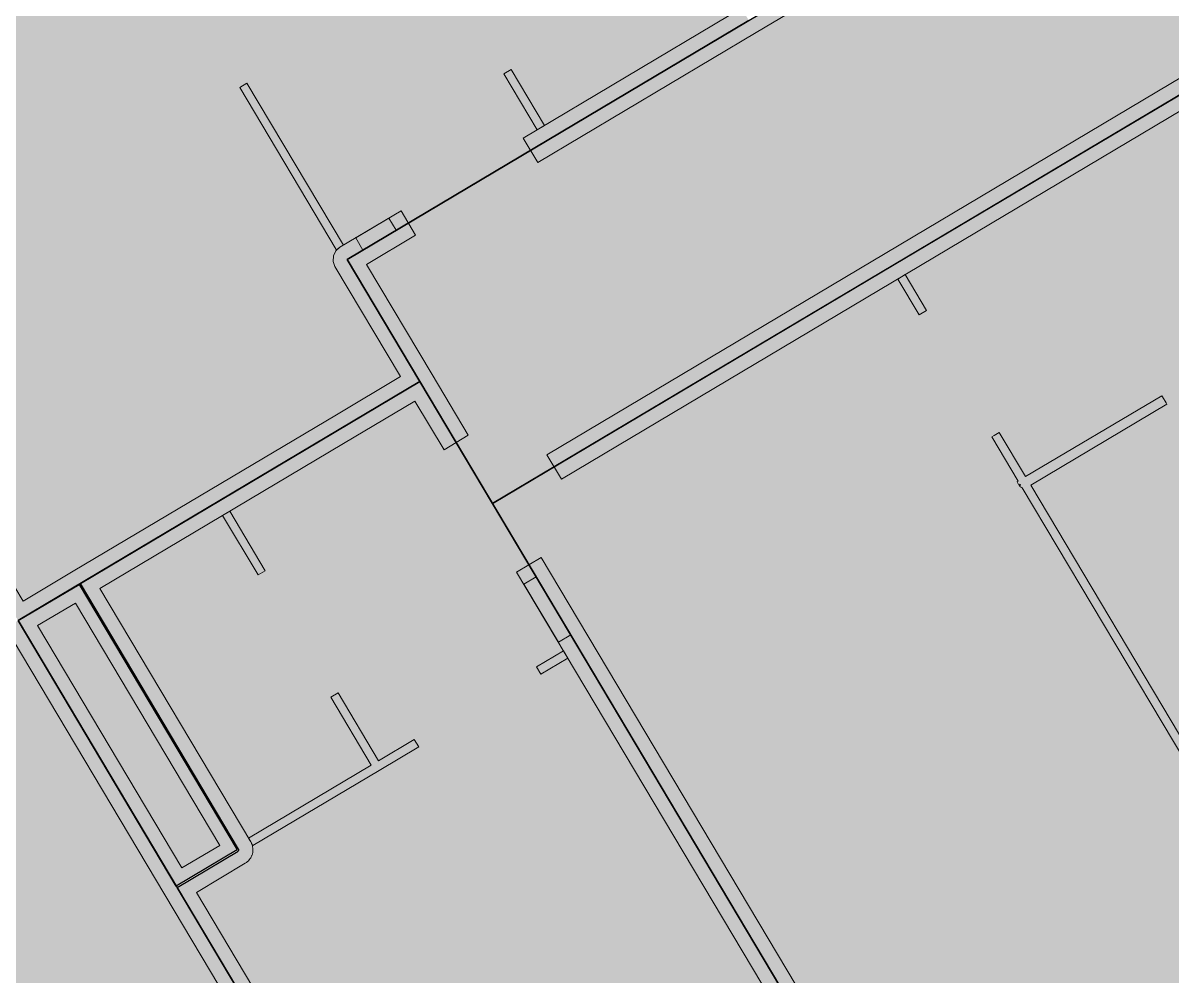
# Model space of a CAD drawing. Header units: millimetres. Extents: x 0 to 312583, y -208103 to 25097.
# Drawn here: x 69395 to 77478, y -105682 to -98974 of the extents above; entities that cross this region are included whole.
import ezdxf

# ---------------------------------------------------------------- set-up
doc = ezdxf.new("R2010")
doc.units = ezdxf.units.MM
doc.linetypes.add('Solid', pattern=[0])
for name, color, linetype, lineweight in [('Inner Walls', 5, 'Solid', 0), ('One-Bedroom Apartment', 1, 'Solid', 35), ('Room Objects', 47, 'Solid', 15), ('Room Walls', 47, 'Solid', 35), ('Service Area', 252, 'Solid', 25), ('Studio Apartment', 250, 'Solid', 25), ('Two-Bedroom Apartment', 252, 'Solid', 25)]:
    doc.layers.add(name, color=color, linetype=linetype, lineweight=lineweight)

msp = doc.modelspace()

# ---------------------------------------------------------------- hatches: boundary and pattern name
at = {"layer": 'One-Bedroom Apartment', "linetype": 'Solid', "lineweight": 25}
for points in [[(67736, -94022), (70562, -92340), (72526, -95639), (72526, -95639), (72097, -95895), (72095, -95896), (72094, -95898), (72093, -95899), (72092, -95901), (72092, -95903), (72092, -95905), (72092, -95907), (72093, -95909), (72980, -97397), (72981, -97399), (72982, -97400), (72984, -97401), (72986, -97402), (72988, -97402), (72990, -97402), (72992, -97402), (72993, -97401), (73423, -97145), (74501, -98956), (71676, -100638), (72187, -101498), (69361, -103180), (69361, -103180), (64910, -95705)], [(63987, -107544), (66930, -105792), (66418, -104932), (69361, -103180), (69361, -103180), (73300, -109796), (70357, -111549), (67414, -113301), (65706, -110431), (65706, -110431), (66135, -110175), (66137, -110174), (66138, -110173), (66139, -110171), (66140, -110169), (66140, -110167), (66140, -110165), (66140, -110163), (66139, -110161), (65368, -108866), (65366, -108865), (65365, -108863), (65363, -108862), (65361, -108862), (65359, -108861), (65357, -108861), (65356, -108862), (65354, -108863), (64924, -109119)]]:
    msp.add_hatch(color=250, dxfattribs=at).paths.add_polyline_path(points, flags=0)
at = {"layer": 'Room Objects', "linetype": 'Solid', "lineweight": 0}
for points in [[(71787, -100572), (71736, -100486), (71736, -100486), (71969, -100347), (72020, -100433), (72020, -100433)], [(73248, -103281), (73162, -103332), (73162, -103332), (73162, -103332), (72919, -102924), (73005, -102873), (73005, -102873), (73005, -102873)]]:
    msp.add_hatch(color=5, dxfattribs=at).paths.add_polyline_path(points, flags=0)
at = {"layer": 'Service Area', "linetype": 'Solid', "lineweight": 25}
for points in [[(91456, -88861), (92479, -90580), (72699, -102357), (71676, -100638)], [(70903, -104793), (70474, -105049), (69361, -103180), (69361, -103180), (69790, -102925)]]:
    msp.add_hatch(color=254, dxfattribs=at).paths.add_polyline_path(points, flags=0)
at = {"layer": 'Studio Apartment', "linetype": 'Solid', "lineweight": 25}
msp.add_hatch(color=252, dxfattribs=at).paths.add_polyline_path([(69799, -102919), (72187, -101498), (76638, -108973), (76638, -108973), (73812, -110656), (73812, -110656), (70479, -105058), (70908, -104802), (70910, -104801), (70911, -104799), (70912, -104798), (70913, -104796), (70913, -104794), (70913, -104792), (70913, -104790), (70912, -104788)], flags=0)
at = {"layer": 'Two-Bedroom Apartment', "linetype": 'Solid', "lineweight": 25}
msp.add_hatch(color=151, dxfattribs=at).paths.add_polyline_path([(79463, -107291), (76638, -108973), (72698, -102357), (72699, -102357), (75524, -100675), (78350, -98992), (81176, -97309), (82254, -99120), (82254, -99120), (81825, -99376), (81823, -99377), (81822, -99379), (81821, -99380), (81820, -99382), (81820, -99384), (81820, -99386), (81820, -99388), (81821, -99390), (82708, -100878), (82709, -100880), (82710, -100881), (82712, -100882), (82714, -100883), (82716, -100883), (82718, -100883), (82719, -100883), (82721, -100882), (83151, -100626), (83151, -100626), (85115, -103926), (82289, -105608)], flags=0)

# ---------------------------------------------------------------- linework, layer by layer
at = {"layer": 'Inner Walls', "color": 47, "linetype": 'Solid', "lineweight": 15}
for p, q in [((73081, -102013), (78729, -98650)), ((74982, -98786), (74552, -99042)), ((72914, -99785), (74364, -98921)), ((74552, -99042), (73016, -99957)), ((78401, -99078), (73183, -102185)), ((73016, -99957), (72914, -99785)), ((71625, -100552), (72055, -100296)), ((72055, -100296), (72157, -100468)), ((72157, -100468), (71813, -100673)), ((71577, -100652), (71579, -100613)), ((71579, -100613), (71596, -100578)), ((71596, -100578), (71625, -100552)), ((71590, -100689), (71577, -100652)), ((72050, -101463), (71590, -100689)), ((71813, -100673), (72273, -101447)), ((68457, -101467), (69396, -103043)), ((71600, -101731), (72050, -101463)), ((72273, -101447), (72528, -101876)), ((72152, -101635), (71651, -101933)), ((72357, -101979), (72152, -101635)), ((69748, -102833), (71600, -101731)), ((72528, -101876), (72357, -101979)), ((71651, -101933), (69936, -102954)), ((73183, -102185), (73081, -102013)), ((72868, -102838), (73040, -102735)), ((73040, -102735), (76596, -108707)), ((69396, -103043), (69748, -102833)), ((76424, -108810), (72868, -102838)), ((69936, -102954), (70998, -104737)), ((69764, -103057), (69498, -103215)), ((70780, -104762), (69764, -103057)), ((69498, -103215), (70513, -104921)), ((70393, -105109), (69326, -103317)), ((70998, -104737), (71002, -104746)), ((71002, -104746), (71003, -104748)), ((71003, -104748), (71010, -104766)), ((70513, -104921), (70780, -104762)), ((71007, -104830), (71006, -104832)), ((71012, -104811), (71007, -104830)), ((71010, -104766), (71010, -104768)), ((71010, -104768), (71013, -104787)), ((71013, -104789), (71012, -104809)), ((71012, -104809), (71012, -104811)), ((71013, -104787), (71013, -104789)), ((70959, -104888), (70616, -105093)), ((70968, -104882), (70959, -104888)), ((70969, -104881), (70968, -104882)), ((70984, -104868), (70969, -104881)), ((70985, -104867), (70984, -104868)), ((70997, -104851), (70985, -104867)), ((70998, -104849), (70997, -104851)), ((71006, -104832), (70998, -104849)), ((73086, -109633), (70393, -105109)), ((70616, -105093), (73269, -109549))]:
    msp.add_line(p, q, dxfattribs=at)
msp.add_point((72273, -101447), dxfattribs=at)
msp.add_point((72273, -101447), dxfattribs=at)
at = {"layer": 'One-Bedroom Apartment', "color": 250, "linetype": 'Solid', "lineweight": 25}
for p, q in [((74501, -98956), (71676, -100638)), ((71676, -100638), (72187, -101498)), ((72187, -101498), (69361, -103180)), ((69361, -103180), (73300, -109796))]:
    msp.add_line(p, q, dxfattribs=at)
at = {"layer": 'Room Objects', "color": 0, "linetype": 'Solid', "lineweight": 0}
for p, q in [((71736, -100486), (71969, -100347)), ((71969, -100347), (72020, -100433)), ((72020, -100433), (71787, -100572)), ((71787, -100572), (71736, -100486)), ((72919, -102924), (73005, -102873)), ((73005, -102873), (73248, -103281)), ((73162, -103332), (72919, -102924)), ((73248, -103281), (73162, -103332))]:
    msp.add_line(p, q, dxfattribs=at)
for p in [(72020, -100433), (71736, -100486), (73005, -102873), (73005, -102873), (73162, -103332), (73162, -103332)]:
    msp.add_point(p, dxfattribs=at)
at = {"layer": 'Room Walls', "color": 47, "linetype": 'Solid', "lineweight": 9}
for p, q in [((72777, -99332), (72829, -99301)), ((73012, -99726), (72777, -99332)), ((72829, -99301), (73064, -99696)), ((70920, -99428), (70971, -99397)), ((70971, -99397), (71650, -100537)), ((71598, -100568), (70920, -99428)), ((73064, -99696), (73012, -99726)), ((71650, -100537), (71624, -100553)), ((71600, -100570), (71598, -100568)), ((71624, -100553), (71600, -100571)), ((71600, -100571), (71600, -100570)), ((75550, -100776), (75601, -100745)), ((75700, -101028), (75550, -100776)), ((75601, -100745), (75751, -100997)), ((75751, -100997), (75700, -101028)), ((76448, -102167), (77406, -101597)), ((77406, -101597), (77411, -101605)), ((77442, -101657), (76484, -102227)), ((77411, -101605), (77437, -101648)), ((77437, -101648), (77442, -101657)), ((76211, -101887), (76228, -101877)), ((76396, -102198), (76211, -101887)), ((76228, -101877), (76263, -101856)), ((76263, -101856), (76448, -102167)), ((76388, -102203), (76396, -102198)), ((76401, -102226), (76388, -102203)), ((76410, -102221), (76401, -102226)), ((76405, -102231), (76413, -102225)), ((76406, -102233), (76405, -102231)), ((76410, -102237), (76406, -102233)), ((76412, -102224), (76410, -102221)), ((76411, -102238), (76410, -102237)), ((76416, -102242), (76411, -102238)), ((76413, -102225), (76412, -102224)), ((76418, -102243), (76416, -102242)), ((76423, -102245), (76418, -102243)), ((76484, -102227), (79361, -107060)), ((76425, -102246), (76423, -102245)), ((79310, -107091), (76425, -102246)), ((70799, -102440), (70851, -102410)), ((71049, -102859), (70799, -102440)), ((70851, -102410), (71100, -102829)), ((71100, -102829), (71049, -102859)), ((73007, -103506), (73198, -103392)), ((73229, -103444), (73038, -103557)), ((73198, -103392), (73229, -103444)), ((73038, -103557), (73007, -103506)), ((71560, -103718), (71612, -103688)), ((71612, -103688), (71897, -104167)), ((71845, -104197), (71560, -103718)), ((71897, -104167), (72148, -104017)), ((72148, -104017), (72179, -104069)), ((72179, -104069), (71902, -104234)), ((70982, -104711), (71845, -104197)), ((71902, -104234), (71013, -104763)), ((70998, -104737), (70982, -104711)), ((71013, -104763), (70998, -104737))]:
    msp.add_line(p, q, dxfattribs=at)
for p in [(71650, -100537), (71598, -100568), (71598, -100568), (76425, -102246)]:
    msp.add_point(p, dxfattribs=at)
at = {"layer": 'Service Area', "color": 254, "linetype": 'Solid', "lineweight": 25}
for p, q in [((71676, -100638), (91456, -88861)), ((92479, -90580), (72699, -102357)), ((72699, -102357), (71676, -100638)), ((69361, -103180), (69790, -102925)), ((69790, -102925), (70903, -104793)), ((70474, -105049), (69361, -103180)), ((70903, -104793), (70474, -105049))]:
    msp.add_line(p, q, dxfattribs=at)
at = {"layer": 'Studio Apartment', "color": 252, "linetype": 'Solid', "lineweight": 25}
for p, q in [((69799, -102919), (72187, -101498)), ((72187, -101498), (76638, -108973)), ((70912, -104788), (69799, -102919)), ((70479, -105058), (70908, -104802)), ((70908, -104802), (70910, -104801)), ((70910, -104801), (70911, -104799)), ((70911, -104799), (70912, -104798)), ((70913, -104790), (70912, -104788)), ((70912, -104798), (70913, -104796)), ((70913, -104792), (70913, -104790)), ((70913, -104794), (70913, -104792)), ((70913, -104796), (70913, -104794)), ((73812, -110656), (70479, -105058))]:
    msp.add_line(p, q, dxfattribs=at)
at = {"layer": 'Two-Bedroom Apartment', "color": 151, "linetype": 'Solid', "lineweight": 25}
for p, q in [((75524, -100675), (78350, -98992)), ((72699, -102357), (75524, -100675)), ((76638, -108973), (72698, -102357)), ((72698, -102357), (72699, -102357))]:
    msp.add_line(p, q, dxfattribs=at)

doc.saveas('drawing.dxf')
